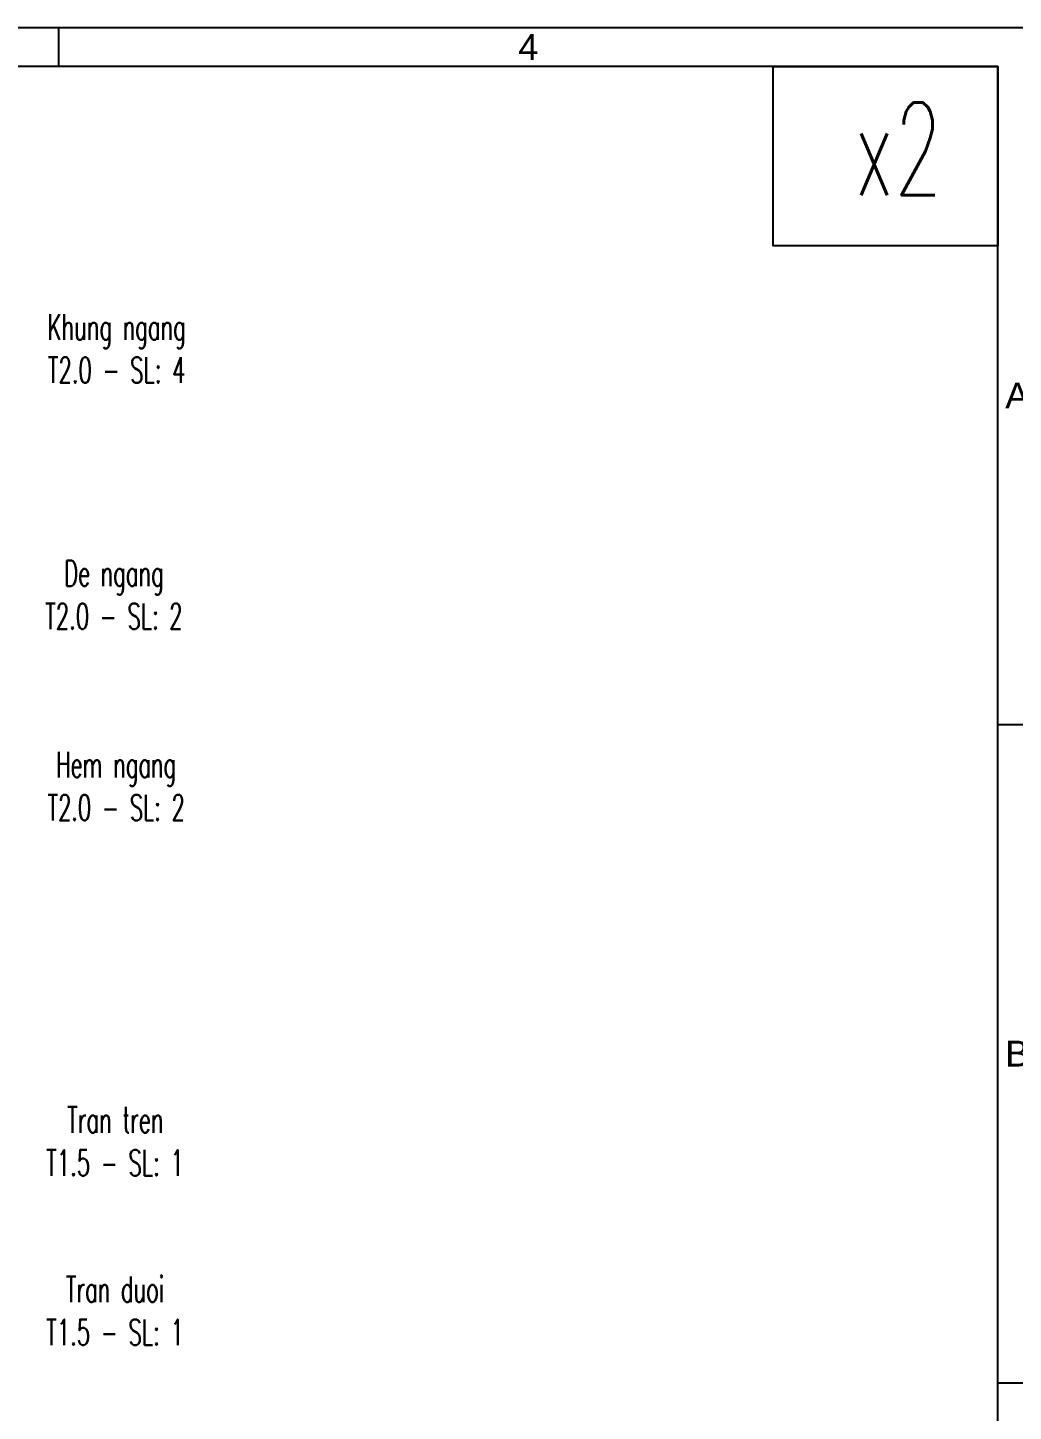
# Model space of a CAD drawing. Header units: millimetres. Extents: x 173893 to 258446, y -176540 to -123824.
# Drawn here: x 221192 to 223101, y -141013 to -138333 of the extents above; entities that cross this region are included whole.
import ezdxf
from ezdxf.enums import TextEntityAlignment as Align

# ---------------------------------------------------------------- set-up
doc = ezdxf.new("R2010")
doc.units = ezdxf.units.MM
doc.header["$LTSCALE"] = 3
doc.layers.add('@.0.DM. NÉT CHÍNH', color=7, linetype='Continuous', lineweight=25)
doc.layers.add('@.TEXT', color=7, linetype='Continuous')
doc.layers.add('@.VISIBLE', color=7, linetype='Continuous')
doc.styles.add('Ann_w01', font='romans.shx', dxfattribs={"width": 0.6, "bigfont": 'chineset.shx'})
doc.styles.add('Arial', font='arial.ttf')

# ---------------------------------------------------------------- blocks, each defined once
blk = doc.blocks.new('KHUNG BAN VE (Made by Tung)')
at = {"layer": '@.VISIBLE', "color": 8}
for p, q in [((221.25, 207), (221.25, 210)), ((294, 156), (297, 156)), ((294, 105), (297, 105))]:
    blk.add_line(p, q, dxfattribs=at)
for points in [[(0, 0), (297, 0), (297, 210), (0, 210)], [(3, 3), (294, 3), (294, 207), (3, 207)]]:
    blk.add_lwpolyline(points, close=True, dxfattribs=at)
at = {"layer": '@.TEXT', "color": 1, "style": 'Arial'}
for s, p in [('4', (257.625, 208.5)), ('A', (295.5, 181.5)), ('B', (295.5, 130.5))]:
    blk.add_text(s, height=2, dxfattribs=at).set_placement(p, align=Align.MIDDLE_CENTER)
for tag, height, p in [('DESIGNER_NAME', 2, (38, 15.5)), ('PROJECT_CODE', 2, (258.5, 15.5)), ('SCALE', 2, (289, 15.5)), ('APPROVED_NAME', 2, (38, 10.5)), ('CUSTOMER_NAME', 2, (258.5, 10.5)), ('PAGE', 2, (289, 10.5)), ('DRAWING_NAME', 4, (173, 8)), ('TOTAL', 2, (289, 5.5))]:
    blk.add_attdef(tag, text='', height=height, dxfattribs=at).set_placement(p, align=Align.MIDDLE_CENTER)

msp = doc.modelspace()

# ---------------------------------------------------------------- linework, layer by layer
at = {"layer": '@.VISIBLE', "color": 0}
msp.add_lwpolyline([(222635.8, -138408.06), (223070.85, -138408.06), (223070.85, -138755.93), (222635.8, -138755.93)], close=True, dxfattribs=at)

# ---------------------------------------------------------------- block references
at = {"layer": '@.VISIBLE', "xscale": 25, "yscale": 25, "zscale": 25}
msp.add_blockref('KHUNG BAN VE (Made by Tung)', (215720.85, -143583.06), dxfattribs=at)

# ---------------------------------------------------------------- texts
at = {"layer": '@.0.DM. NÉT CHÍNH', "color": 1, "style": 'Ann_w01', "width": 0.6}
for s, p in [('Khung ngang', (221364.21, -138912.95)), ('T2.0 - SL: 4', (221364.21, -138996.29)), ('De ngang', (221358.8, -139389.95)), ('T2.0 - SL: 2', (221358.8, -139473.28)), ('Hem ngang', (221363.13, -139760.59)), ('T2.0 - SL: 2', (221363.13, -139843.92)), ('Tran tren', (221361.66, -140448.79)), ('T1.5 - SL: 1', (221360.83, -140532.12)), ('Tran duoi', (221360.83, -140776.97)), ('T1.5 - SL: 1', (221360.83, -140860.3))]:
    msp.add_text(s, height=50, dxfattribs=at).set_placement(p, align=Align.MIDDLE_CENTER)
at = {"layer": '@.VISIBLE', "color": 1, "style": 'Ann_w01', "width": 0.6}
msp.add_text('x2', height=179.161, dxfattribs=at).set_placement((222877.42, -138567.8), align=Align.MIDDLE_CENTER)

doc.saveas('drawing.dxf')
